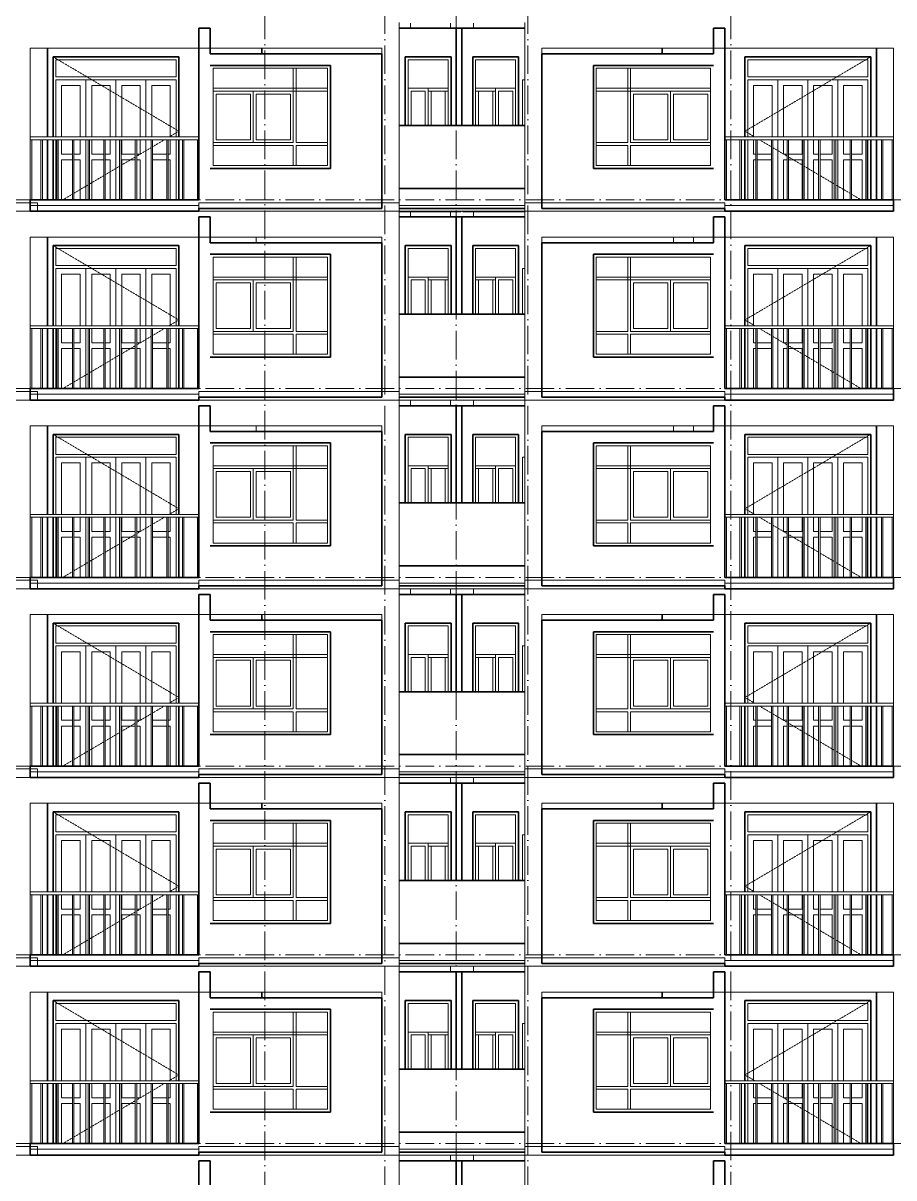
# Model space of a CAD drawing. Header units: millimetres. Extents: x -99196 to 12099, y -10111 to 93550.
# Drawn here: x -32276 to -17046, y 54300 to 74490 of the extents above; entities that cross this region are included whole.
import ezdxf

# ---------------------------------------------------------------- set-up
doc = ezdxf.new("R2010")
doc.units = ezdxf.units.MM
doc.linetypes.add('Dash 1_16__2_', pattern=[3.175, 1.5875, -1.5875])
doc.linetypes.add('Grid Line', pattern=[14, 10, -2, 0, -2])
for name, color, linetype, lineweight in [('CUA', 31, 'Continuous', 9), ('NET CAT', 3, 'Continuous', 5), ('NET CATConcrete', 3, 'Continuous', 5), ('NET THAY 1', 41, 'Continuous', 5), ('NET THAY 2', 55, 'Continuous', 5), ('NET-THAY', 2, 'Continuous', 15), ('TRUC', 225, 'Continuous', 5)]:
    doc.layers.add(name, color=color, linetype=linetype, lineweight=lineweight)

# ---------------------------------------------------------------- blocks, each defined once
blk = doc.blocks.new('ALC1807-ASCENT PLAZA-TANG DIEN HINH-TANG 5_rvt-10-MẶT ĐỨNG 14-1')
at = {"layer": 'NET-THAY', "color": 50, "lineweight": 35}
for p, q in [((-29201, 51600), (-29201, 54600)), ((-29201, 54600), (-29001, 54600)), ((-29001, 54600), (-29001, 54150)), ((-24601, 54600), (-25701, 54600)), ((-23501, 54600), (-24701, 54600)), ((-24701, 54600), (-24701, 52900)), ((-24601, 52900), (-24601, 54600)), ((-20201, 54150), (-20201, 54600)), ((-20201, 54600), (-20001, 54600)), ((-20001, 54600), (-20001, 51600))]:
    blk.add_line(p, q, dxfattribs=at)
blk = doc.blocks.new('CUA LO GIA - DB6-V360-MẶT ĐỨNG 14-1')
at = {"layer": 'CUA', "color": 90, "linetype": 'Dash 1_16__2_'}
for p, q in [((-19651, 23100), (-17451, 24400)), ((-19651, 23100), (-19481, 23000)), ((-19397, 22950), (-19188, 22827)), ((-19163, 22812), (-18913, 22664)), ((-18888, 22649), (-18638, 22502)), ((-18613, 22487), (-18363, 22339)), ((-18338, 22324), (-18088, 22177)), ((-18063, 22162), (-17813, 22014)), ((-17788, 21999), (-17620, 21900))]:
    blk.add_line(p, q, dxfattribs=at)
at = {"layer": 'CUA', "color": 90}
for p, q in [((-17451, 24400), (-19651, 24400)), ((-19651, 24400), (-19651, 23000)), ((-19601, 24050), (-19601, 24350)), ((-19601, 24350), (-17501, 24350)), ((-17501, 24350), (-17501, 24050)), ((-17451, 23000), (-17451, 24400)), ((-17501, 24050), (-19601, 24050)), ((-19601, 24000), (-17501, 24000)), ((-19601, 23000), (-19601, 24000)), ((-19501, 23900), (-19501, 23000)), ((-19501, 23900), (-19176, 23900)), ((-19176, 23000), (-19176, 23900)), ((-19076, 23000), (-19076, 24000)), ((-18551, 24000), (-19076, 24000)), ((-18976, 23900), (-18651, 23900)), ((-18976, 23900), (-18976, 23000)), ((-18651, 23000), (-18651, 23900)), ((-18551, 24000), (-18551, 23000)), ((-18026, 24000), (-18551, 24000)), ((-18551, 23000), (-18551, 24000)), ((-18451, 23900), (-18451, 23000)), ((-18451, 23900), (-18126, 23900)), ((-18126, 23000), (-18126, 23900)), ((-18026, 24000), (-18026, 23000)), ((-17926, 23900), (-17601, 23900)), ((-17926, 23900), (-17926, 23000)), ((-17601, 23000), (-17601, 23900)), ((-17501, 24000), (-17501, 23000)), ((-19651, 22950), (-19651, 21900)), ((-19601, 21900), (-19601, 22950)), ((-19501, 22950), (-19501, 22700)), ((-19076, 21900), (-19076, 22950)), ((-18976, 22950), (-18976, 22700)), ((-18651, 22700), (-18651, 22950)), ((-18551, 22950), (-18551, 21900)), ((-18551, 21900), (-18551, 22950)), ((-18451, 22950), (-18451, 22700)), ((-18126, 22700), (-18126, 22950)), ((-18026, 22950), (-18026, 21900)), ((-17926, 22950), (-17926, 22700)), ((-17601, 22700), (-17601, 22950)), ((-17501, 22950), (-17501, 21900)), ((-17451, 21900), (-17451, 22950)), ((-19501, 22700), (-19463, 22700)), ((-19438, 22700), (-19188, 22700)), ((-18976, 22700), (-18913, 22700)), ((-18888, 22700), (-18651, 22700)), ((-18451, 22700), (-18363, 22700)), ((-18338, 22700), (-18126, 22700)), ((-17926, 22700), (-17813, 22700)), ((-17788, 22700), (-17601, 22700)), ((-19463, 22600), (-19501, 22600)), ((-19501, 22600), (-19501, 21900)), ((-19188, 22600), (-19438, 22600)), ((-18976, 22600), (-18976, 21900)), ((-18913, 22600), (-18976, 22600)), ((-18651, 22600), (-18888, 22600)), ((-18651, 21900), (-18651, 22600)), ((-18363, 22600), (-18451, 22600)), ((-18451, 22600), (-18451, 21900)), ((-18126, 22600), (-18338, 22600)), ((-18126, 21900), (-18126, 22600)), ((-17926, 22600), (-17926, 21900)), ((-17813, 22600), (-17926, 22600)), ((-17601, 22600), (-17788, 22600)), ((-17601, 21900), (-17601, 22600))]:
    blk.add_line(p, q, dxfattribs=at)
blk = doc.blocks.new('X-PHONG NGU 2 - X-PHONG NGU 2_Recovery_-201132-MẶT ĐỨNG 14-1')
at = {"layer": 'CUA', "color": 90}
for p, q in [((-6851, 24200), (-4851, 24200)), ((-6851, 24200), (-6851, 22500)), ((-6251, 24200), (-6301, 24200)), ((-6301, 22900), (-6301, 24200)), ((-6251, 24200), (-6251, 22900)), ((-4851, 22500), (-4851, 24200)), ((-4851, 23850), (-6851, 23850)), ((-6851, 23850), (-6851, 23800)), ((-4851, 23800), (-4851, 23850)), ((-6851, 23800), (-4851, 23800)), ((-6201, 23750), (-6201, 22950)), ((-6201, 23750), (-5601, 23750)), ((-5601, 22950), (-5601, 23750)), ((-5551, 22900), (-5551, 23800)), ((-4851, 23800), (-5551, 23800)), ((-5501, 23750), (-4901, 23750)), ((-5501, 23750), (-5501, 22950)), ((-4901, 22950), (-4901, 23750)), ((-4851, 23800), (-4851, 22900)), ((-6851, 22900), (-6301, 22900)), ((-6851, 22850), (-6851, 22900)), ((-6301, 22850), (-6851, 22850)), ((-6301, 22500), (-6301, 22850)), ((-6251, 22900), (-4851, 22900)), ((-6251, 22850), (-6251, 22500)), ((-4851, 22850), (-6251, 22850)), ((-6201, 22950), (-5601, 22950)), ((-4851, 22900), (-5551, 22900)), ((-5501, 22950), (-4901, 22950)), ((-4851, 22900), (-4851, 22850)), ((-6851, 22500), (-4851, 22500)), ((-6251, 22500), (-6301, 22500))]:
    blk.add_line(p, q, dxfattribs=at)
blk = doc.blocks.new('X-PHONG NGU 1 - X-PHONG NGU 850-201135-MẶT ĐỨNG 14-1')
at = {"layer": 'CUA', "color": 90}
for p, q in [((-8211, 24400), (-9011, 24400)), ((-9011, 23200), (-9011, 24400)), ((-8961, 24350), (-8961, 23200)), ((-8961, 24350), (-8261, 24350)), ((-8261, 23200), (-8261, 24350)), ((-8211, 24400), (-8211, 23200)), ((-8961, 23850), (-8611, 23850)), ((-8611, 23200), (-8611, 23850)), ((-8261, 23850), (-8611, 23850)), ((-8261, 23850), (-8261, 23200)), ((-8961, 23800), (-8611, 23800)), ((-8911, 23800), (-8911, 23200)), ((-8911, 23800), (-8661, 23800)), ((-8661, 23200), (-8661, 23800)), ((-8561, 23800), (-8311, 23800)), ((-8561, 23800), (-8561, 23200)), ((-8311, 23200), (-8311, 23800))]:
    blk.add_line(p, q, dxfattribs=at)
blk = doc.blocks.new('Railing - 25mm-V356-MẶT ĐỨNG 14-1')
at = {"layer": 'NET THAY 2', "color": 90, "lineweight": 9}
for p, q in [((-1864, 21900), (-1864, 22950)), ((-1839, 21900), (-1839, 22950))]:
    blk.add_line(p, q, dxfattribs=at)
blk = doc.blocks.new('Railing - 25mm-V357-MẶT ĐỨNG 14-1')
at = {"layer": 'NET THAY 2', "color": 90, "lineweight": 9}
blk.add_line((-1701, 21900), (-1701, 22950), dxfattribs=at)
blk = doc.blocks.new('Railing - 25mm-V358-MẶT ĐỨNG 14-1')
at = {"layer": 'NET THAY 2', "color": 90, "lineweight": 9}
blk.add_line((-4577, 21900), (-4577, 22950), dxfattribs=at)
blk = doc.blocks.new('Railing - Railing-227109-MẶT ĐỨNG 14-1')
for name, p in [('Railing - 25mm-V358-MẶT ĐỨNG 14-1', (-15399, 0)), ('Railing - 25mm-V356-MẶT ĐỨNG 14-1', (-17874, 0)), ('Railing - 25mm-V356-MẶT ĐỨNG 14-1', (-17599, 0)), ('Railing - 25mm-V356-MẶT ĐỨNG 14-1', (-17324, 0)), ('Railing - 25mm-V356-MẶT ĐỨNG 14-1', (-17049, 0)), ('Railing - 25mm-V356-MẶT ĐỨNG 14-1', (-16774, 0)), ('Railing - 25mm-V356-MẶT ĐỨNG 14-1', (-16499, 0)), ('Railing - 25mm-V356-MẶT ĐỨNG 14-1', (-16224, 0)), ('Railing - 25mm-V356-MẶT ĐỨNG 14-1', (-15949, 0)), ('Railing - 25mm-V356-MẶT ĐỨNG 14-1', (-15674, 0)), ('Railing - 25mm-V356-MẶT ĐỨNG 14-1', (-15399, 0)), ('Railing - 25mm-V357-MẶT ĐỨNG 14-1', (-15375, 0))]:
    blk.add_blockref(name, p)
blk = doc.blocks.new('Top Rail Type - Top Rail_Internal_-227110-MẶT ĐỨNG 14-1')
at = {"layer": 'NET THAY 1', "color": 90, "lineweight": 9}
for p, q in [((-17051, 23000), (-20001, 23000)), ((-17051, 22950), (-20001, 22950))]:
    blk.add_line(p, q, dxfattribs=at)
blk = doc.blocks.new('CUA SAN PHOI LUA - CUA SAN PHOI LUA-201133-MẶT ĐỨNG 14-1')
at = {"layer": 'CUA', "color": 90}
for p in [(-23541, 23200), (-23501, 24000)]:
    blk.add_line(p, (-23541, 24000), dxfattribs=at)
blk = doc.blocks.new('CUA LO GIA - DB6-202766-MẶT ĐỨNG 14-1')
at = {"layer": 'CUA', "color": 90, "linetype": 'Dash 1_16__2_'}
for p, q in [((-14151, 23100), (-16351, 24400)), ((-14151, 23100), (-14320, 23000)), ((-14404, 22950), (-14613, 22827)), ((-14913, 22649), (-15163, 22502)), ((-14638, 22812), (-14888, 22664)), ((-15188, 22487), (-15438, 22339)), ((-15463, 22324), (-15713, 22177)), ((-15738, 22162), (-15988, 22014)), ((-16013, 21999), (-16181, 21900))]:
    blk.add_line(p, q, dxfattribs=at)
at = {"layer": 'CUA', "color": 90}
for p, q in [((-16351, 24400), (-16351, 23000)), ((-14151, 24400), (-16351, 24400)), ((-16301, 24050), (-16301, 24350)), ((-16301, 24350), (-14201, 24350)), ((-14201, 24350), (-14201, 24050)), ((-14151, 23000), (-14151, 24400)), ((-14201, 24050), (-16301, 24050)), ((-16301, 23000), (-16301, 24000)), ((-16301, 24000), (-14201, 24000)), ((-16201, 23900), (-16201, 23000)), ((-16201, 23900), (-15876, 23900)), ((-15876, 23000), (-15876, 23900)), ((-15776, 23000), (-15776, 24000)), ((-15251, 24000), (-15776, 24000)), ((-15676, 23900), (-15351, 23900)), ((-15676, 23900), (-15676, 23000)), ((-15351, 23000), (-15351, 23900)), ((-14726, 24000), (-15251, 24000)), ((-15251, 23000), (-15251, 24000)), ((-15251, 24000), (-15251, 23000)), ((-15151, 23900), (-15151, 23000)), ((-15151, 23900), (-14826, 23900)), ((-14826, 23000), (-14826, 23900)), ((-14726, 24000), (-14726, 23000)), ((-14626, 23900), (-14301, 23900)), ((-14626, 23900), (-14626, 23000)), ((-14301, 23000), (-14301, 23900)), ((-14201, 24000), (-14201, 23000)), ((-16351, 22950), (-16351, 21900)), ((-16301, 21900), (-16301, 22950)), ((-16201, 22950), (-16201, 22700)), ((-15876, 22700), (-15876, 22950)), ((-15776, 21900), (-15776, 22950)), ((-15676, 22950), (-15676, 22700)), ((-15351, 22700), (-15351, 22950)), ((-15251, 21900), (-15251, 22950)), ((-15251, 22950), (-15251, 21900)), ((-15151, 22950), (-15151, 22700)), ((-14826, 22700), (-14826, 22950)), ((-14726, 22950), (-14726, 21900)), ((-14301, 22700), (-14301, 22950)), ((-14201, 22950), (-14201, 21900)), ((-14151, 21900), (-14151, 22950)), ((-16201, 22700), (-16013, 22700)), ((-15988, 22700), (-15876, 22700)), ((-15676, 22700), (-15463, 22700)), ((-15438, 22700), (-15351, 22700)), ((-15151, 22700), (-14913, 22700)), ((-14888, 22700), (-14826, 22700)), ((-14613, 22700), (-14363, 22700)), ((-14338, 22700), (-14301, 22700)), ((-16013, 22600), (-16201, 22600)), ((-16201, 22600), (-16201, 21900)), ((-15876, 22600), (-15988, 22600)), ((-15876, 21900), (-15876, 22600)), ((-15676, 22600), (-15676, 21900)), ((-15463, 22600), (-15676, 22600)), ((-15351, 22600), (-15438, 22600)), ((-15351, 21900), (-15351, 22600)), ((-14913, 22600), (-15151, 22600)), ((-15151, 22600), (-15151, 21900)), ((-14826, 22600), (-14888, 22600)), ((-14826, 21900), (-14826, 22600)), ((-14363, 22600), (-14613, 22600)), ((-14301, 22600), (-14338, 22600)), ((-14301, 21900), (-14301, 22600))]:
    blk.add_line(p, q, dxfattribs=at)
blk = doc.blocks.new('X-PHONG NGU 2 - X-PHONG NGU 2_Recovery_-V359-MẶT ĐỨNG 14-1')
at = {"layer": 'CUA', "color": 90}
for p, q in [((-13551, 24200), (-13551, 22500)), ((-13551, 24200), (-11551, 24200)), ((-12101, 24200), (-12151, 24200)), ((-12151, 22900), (-12151, 24200)), ((-12101, 24200), (-12101, 22900)), ((-11551, 22500), (-11551, 24200)), ((-13551, 23850), (-13551, 23800)), ((-11551, 23850), (-13551, 23850)), ((-11551, 23800), (-11551, 23850)), ((-13551, 23800), (-11551, 23800)), ((-12851, 23800), (-13551, 23800)), ((-13551, 22900), (-13551, 23800)), ((-13501, 23750), (-13501, 22950)), ((-13501, 23750), (-12901, 23750)), ((-12901, 22950), (-12901, 23750)), ((-12851, 23800), (-12851, 22900)), ((-12801, 23750), (-12201, 23750)), ((-12801, 23750), (-12801, 22950)), ((-12201, 22950), (-12201, 23750)), ((-13551, 22900), (-12151, 22900)), ((-13551, 22850), (-13551, 22900)), ((-12851, 22900), (-13551, 22900)), ((-12151, 22850), (-13551, 22850)), ((-13501, 22950), (-12901, 22950)), ((-12801, 22950), (-12201, 22950)), ((-12151, 22500), (-12151, 22850)), ((-12101, 22900), (-11551, 22900)), ((-12101, 22850), (-12101, 22500)), ((-11551, 22850), (-12101, 22850)), ((-11551, 22900), (-11551, 22850)), ((-13551, 22500), (-11551, 22500)), ((-12101, 22500), (-12151, 22500))]:
    blk.add_line(p, q, dxfattribs=at)
blk = doc.blocks.new('X-PHONG NGU 1 - X-PHONG NGU 850-202769-MẶT ĐỨNG 14-1')
at = {"layer": 'CUA', "color": 90}
for p, q in [((-10191, 23200), (-10191, 24400)), ((-9391, 24400), (-10191, 24400)), ((-10141, 24350), (-10141, 23200)), ((-10141, 24350), (-9441, 24350)), ((-9441, 23200), (-9441, 24350)), ((-9391, 24400), (-9391, 23200)), ((-9791, 23850), (-10141, 23850)), ((-10141, 23200), (-10141, 23850)), ((-9791, 23850), (-9791, 23200)), ((-9791, 23850), (-9441, 23850)), ((-10091, 23800), (-10091, 23200)), ((-10091, 23800), (-9841, 23800)), ((-9841, 23200), (-9841, 23800)), ((-9791, 23800), (-9441, 23800)), ((-9741, 23800), (-9491, 23800)), ((-9741, 23800), (-9741, 23200)), ((-9491, 23200), (-9491, 23800))]:
    blk.add_line(p, q, dxfattribs=at)
blk = doc.blocks.new('Railing - Railing-227113-MẶT ĐỨNG 14-1')
at = {"extrusion": (0, 0, -1), "zscale": -1}
for name, p in [('Railing - 25mm-V357-MẶT ĐỨNG 14-1', (33826, 0)), ('Railing - 25mm-V356-MẶT ĐỨNG 14-1', (33802, 0)), ('Railing - 25mm-V356-MẶT ĐỨNG 14-1', (33527, 0)), ('Railing - 25mm-V356-MẶT ĐỨNG 14-1', (33252, 0)), ('Railing - 25mm-V356-MẶT ĐỨNG 14-1', (32977, 0)), ('Railing - 25mm-V356-MẶT ĐỨNG 14-1', (32702, 0)), ('Railing - 25mm-V356-MẶT ĐỨNG 14-1', (32427, 0)), ('Railing - 25mm-V356-MẶT ĐỨNG 14-1', (32152, 0)), ('Railing - 25mm-V356-MẶT ĐỨNG 14-1', (31877, 0)), ('Railing - 25mm-V356-MẶT ĐỨNG 14-1', (31602, 0)), ('Railing - 25mm-V356-MẶT ĐỨNG 14-1', (31327, 0)), ('Railing - 25mm-V358-MẶT ĐỨNG 14-1', (33802, 0))]:
    blk.add_blockref(name, p, dxfattribs=at)
blk = doc.blocks.new('Top Rail Type - Top Rail_Internal_-227114-MẶT ĐỨNG 14-1')
at = {"layer": 'NET THAY 1', "color": 90, "lineweight": 9}
for p, q in [((-29201, 23000), (-32151, 23000)), ((-32151, 22950), (-29201, 22950))]:
    blk.add_line(p, q, dxfattribs=at)
blk = doc.blocks.new('ALC1807-ASCENT PLAZA-TANG DIEN HINH-TANG 5_rvt-11-MẶT ĐỨNG 14-1')
at = {"layer": 'NET-THAY', "color": 50, "lineweight": 35}
for p, q in [((-29201, 54900), (-29201, 57900)), ((-29201, 57900), (-29001, 57900)), ((-29001, 57900), (-29001, 57450)), ((-24601, 57900), (-25701, 57900)), ((-23501, 57900), (-24701, 57900)), ((-24701, 57900), (-24701, 56200)), ((-24601, 56200), (-24601, 57900)), ((-20201, 57450), (-20201, 57900)), ((-20201, 57900), (-20001, 57900)), ((-20001, 57900), (-20001, 54900)), ((-31851, 56000), (-31851, 57550)), ((-28101, 57550), (-28101, 57450)), ((-21101, 57450), (-21101, 57550)), ((-17351, 57550), (-17351, 56000)), ((-31751, 56000), (-31751, 57400)), ((-31751, 57400), (-29551, 57400)), ((-29551, 57400), (-29551, 56000)), ((-26001, 57450), (-29001, 57450)), ((-26001, 54750), (-26001, 57450)), ((-25591, 57400), (-24791, 57400)), ((-25591, 56200), (-25591, 57400)), ((-24791, 57400), (-24791, 56200)), ((-24411, 57400), (-23611, 57400)), ((-24411, 56200), (-24411, 57400)), ((-23611, 57400), (-23611, 56200)), ((-20201, 57450), (-23201, 57450)), ((-23201, 57450), (-23201, 54750)), ((-19651, 56000), (-19651, 57400)), ((-19651, 57400), (-17451, 57400)), ((-17451, 57400), (-17451, 56000)), ((-29001, 57250), (-26901, 57250)), ((-26901, 57250), (-26901, 55450)), ((-22301, 55450), (-22301, 57250)), ((-22301, 57250), (-20201, 57250)), ((-24661, 56200), (-25701, 56200)), ((-24661, 56200), (-24561, 56200)), ((-23501, 56200), (-24561, 56200)), ((-31851, 54900), (-31851, 55950)), ((-31751, 54900), (-31751, 55950)), ((-29551, 55950), (-29551, 54900)), ((-19651, 54900), (-19651, 55950)), ((-17451, 55950), (-17451, 54900)), ((-17351, 55950), (-17351, 54900)), ((-26901, 55450), (-29001, 55450)), ((-20201, 55450), (-22301, 55450)), ((-24601, 55100), (-25701, 55100)), ((-23501, 55100), (-24601, 55100)), ((-29201, 54900), (-32151, 54900)), ((-32151, 54900), (-32151, 54700)), ((-29001, 54750), (-29201, 54750)), ((-29201, 54700), (-29201, 54750)), ((-29001, 54750), (-26001, 54750)), ((-25701, 54750), (-24651, 54750)), ((-24651, 54750), (-23501, 54750)), ((-23201, 54750), (-20201, 54750)), ((-20001, 54750), (-20201, 54750)), ((-17051, 54900), (-20001, 54900)), ((-20001, 54750), (-20001, 54700)), ((-17051, 54700), (-17051, 54900)), ((-32151, 54700), (-29201, 54700)), ((-20001, 54700), (-17051, 54700))]:
    blk.add_line(p, q, dxfattribs=at)
at = {"color": 50, "lineweight": 35}
for name, p in [('CUA LO GIA - DB6-202766-MẶT ĐỨNG 14-1', (-15400, 33000)), ('X-PHONG NGU 1 - X-PHONG NGU 850-202769-MẶT ĐỨNG 14-1', (-15400, 33000)), ('X-PHONG NGU 1 - X-PHONG NGU 850-201135-MẶT ĐỨNG 14-1', (-15400, 33000)), ('CUA LO GIA - DB6-V360-MẶT ĐỨNG 14-1', (0, 33000)), ('X-PHONG NGU 2 - X-PHONG NGU 2_Recovery_-V359-MẶT ĐỨNG 14-1', (-15400, 33000)), ('X-PHONG NGU 2 - X-PHONG NGU 2_Recovery_-201132-MẶT ĐỨNG 14-1', (-15400, 33000)), ('CUA SAN PHOI LUA - CUA SAN PHOI LUA-201133-MẶT ĐỨNG 14-1', (0, 33000)), ('Top Rail Type - Top Rail_Internal_-227114-MẶT ĐỨNG 14-1', (0, 33000)), ('Railing - Railing-227113-MẶT ĐỨNG 14-1', (0, 33000)), ('Top Rail Type - Top Rail_Internal_-227110-MẶT ĐỨNG 14-1', (0, 33000)), ('Railing - Railing-227109-MẶT ĐỨNG 14-1', (0, 33000))]:
    blk.add_blockref(name, p, dxfattribs=at)
blk = doc.blocks.new('ALC1807-ASCENT PLAZA-TANG DIEN HINH-TANG 5_rvt-12-MẶT ĐỨNG 14-1')
at = {"layer": 'NET-THAY', "color": 50, "lineweight": 35}
for p, q in [((-29201, 58200), (-29201, 61200)), ((-29201, 61200), (-29001, 61200)), ((-29001, 61200), (-29001, 60750)), ((-24601, 61200), (-25701, 61200)), ((-23501, 61200), (-24701, 61200)), ((-24701, 61200), (-24701, 59500)), ((-24601, 59500), (-24601, 61200)), ((-20201, 60750), (-20201, 61200)), ((-20201, 61200), (-20001, 61200)), ((-20001, 61200), (-20001, 58200)), ((-31851, 59300), (-31851, 60850)), ((-28101, 60850), (-28101, 60750)), ((-21101, 60750), (-21101, 60850)), ((-17351, 60850), (-17351, 59300)), ((-31751, 59300), (-31751, 60700)), ((-31751, 60700), (-29551, 60700)), ((-29551, 60700), (-29551, 59300)), ((-26001, 60750), (-29001, 60750)), ((-26001, 58050), (-26001, 60750)), ((-25591, 60700), (-24791, 60700)), ((-25591, 59500), (-25591, 60700)), ((-24791, 60700), (-24791, 59500)), ((-24411, 60700), (-23611, 60700)), ((-24411, 59500), (-24411, 60700)), ((-23611, 60700), (-23611, 59500)), ((-20201, 60750), (-23201, 60750)), ((-23201, 60750), (-23201, 58050)), ((-19651, 59300), (-19651, 60700)), ((-19651, 60700), (-17451, 60700)), ((-17451, 60700), (-17451, 59300)), ((-29001, 60550), (-26901, 60550)), ((-26901, 60550), (-26901, 58750)), ((-22301, 58750), (-22301, 60550)), ((-22301, 60550), (-20201, 60550)), ((-24661, 59500), (-25701, 59500)), ((-24661, 59500), (-24561, 59500)), ((-23501, 59500), (-24561, 59500)), ((-31851, 58200), (-31851, 59250)), ((-31751, 58200), (-31751, 59250)), ((-29551, 59250), (-29551, 58200)), ((-19651, 58200), (-19651, 59250)), ((-17451, 59250), (-17451, 58200)), ((-17351, 59250), (-17351, 58200)), ((-26901, 58750), (-29001, 58750)), ((-20201, 58750), (-22301, 58750)), ((-24601, 58400), (-25701, 58400)), ((-23501, 58400), (-24601, 58400)), ((-29201, 58200), (-32151, 58200)), ((-32151, 58200), (-32151, 58000)), ((-17051, 58200), (-20001, 58200)), ((-17051, 58000), (-17051, 58200)), ((-32151, 58000), (-29201, 58000)), ((-29001, 58050), (-29201, 58050)), ((-29201, 58000), (-29201, 58050)), ((-29001, 58050), (-26001, 58050)), ((-25701, 58050), (-24651, 58050)), ((-24651, 58050), (-23501, 58050)), ((-23201, 58050), (-20201, 58050)), ((-20001, 58050), (-20201, 58050)), ((-20001, 58050), (-20001, 58000)), ((-20001, 58000), (-17051, 58000))]:
    blk.add_line(p, q, dxfattribs=at)
at = {"color": 50, "lineweight": 35}
for name, p in [('CUA LO GIA - DB6-202766-MẶT ĐỨNG 14-1', (-15400, 36300)), ('X-PHONG NGU 1 - X-PHONG NGU 850-202769-MẶT ĐỨNG 14-1', (-15400, 36300)), ('X-PHONG NGU 1 - X-PHONG NGU 850-201135-MẶT ĐỨNG 14-1', (-15400, 36300)), ('CUA LO GIA - DB6-V360-MẶT ĐỨNG 14-1', (0, 36300)), ('X-PHONG NGU 2 - X-PHONG NGU 2_Recovery_-V359-MẶT ĐỨNG 14-1', (-15400, 36300)), ('X-PHONG NGU 2 - X-PHONG NGU 2_Recovery_-201132-MẶT ĐỨNG 14-1', (-15400, 36300)), ('CUA SAN PHOI LUA - CUA SAN PHOI LUA-201133-MẶT ĐỨNG 14-1', (0, 36300)), ('Top Rail Type - Top Rail_Internal_-227114-MẶT ĐỨNG 14-1', (0, 36300)), ('Railing - Railing-227113-MẶT ĐỨNG 14-1', (0, 36300)), ('Top Rail Type - Top Rail_Internal_-227110-MẶT ĐỨNG 14-1', (0, 36300)), ('Railing - Railing-227109-MẶT ĐỨNG 14-1', (0, 36300))]:
    blk.add_blockref(name, p, dxfattribs=at)
blk = doc.blocks.new('ALC1807-ASCENT PLAZA-TANG DIEN HINH-TANG 5_rvt-13-MẶT ĐỨNG 14-1')
at = {"layer": 'NET-THAY', "color": 50, "lineweight": 35}
for p, q in [((-29201, 61500), (-29201, 64500)), ((-29201, 64500), (-29001, 64500)), ((-29001, 64500), (-29001, 64050)), ((-24601, 64500), (-25701, 64500)), ((-23501, 64500), (-24701, 64500)), ((-24701, 64500), (-24701, 62800)), ((-24601, 62800), (-24601, 64500)), ((-20201, 64050), (-20201, 64500)), ((-20201, 64500), (-20001, 64500)), ((-20001, 64500), (-20001, 61500)), ((-31851, 62600), (-31851, 64150)), ((-26001, 64050), (-29001, 64050)), ((-28101, 64150), (-28101, 64050)), ((-26001, 61350), (-26001, 64050)), ((-20201, 64050), (-23201, 64050)), ((-23201, 64050), (-23201, 61350)), ((-21101, 64050), (-21101, 64150)), ((-17351, 64150), (-17351, 62600)), ((-31751, 62600), (-31751, 64000)), ((-31751, 64000), (-29551, 64000)), ((-29551, 64000), (-29551, 62600)), ((-29001, 63850), (-26901, 63850)), ((-26901, 63850), (-26901, 62050)), ((-25591, 64000), (-24791, 64000)), ((-25591, 62800), (-25591, 64000)), ((-24791, 64000), (-24791, 62800)), ((-24411, 64000), (-23611, 64000)), ((-24411, 62800), (-24411, 64000)), ((-23611, 64000), (-23611, 62800)), ((-22301, 62050), (-22301, 63850)), ((-22301, 63850), (-20201, 63850)), ((-19651, 62600), (-19651, 64000)), ((-19651, 64000), (-17451, 64000)), ((-17451, 64000), (-17451, 62600)), ((-24661, 62800), (-25701, 62800)), ((-24661, 62800), (-24561, 62800)), ((-23501, 62800), (-24561, 62800)), ((-31851, 61500), (-31851, 62550)), ((-31751, 61500), (-31751, 62550)), ((-29551, 62550), (-29551, 61500)), ((-19651, 61500), (-19651, 62550)), ((-17451, 62550), (-17451, 61500)), ((-17351, 62550), (-17351, 61500)), ((-26901, 62050), (-29001, 62050)), ((-20201, 62050), (-22301, 62050)), ((-24601, 61700), (-25701, 61700)), ((-23501, 61700), (-24601, 61700)), ((-29201, 61500), (-32151, 61500)), ((-32151, 61500), (-32151, 61300)), ((-17051, 61500), (-20001, 61500)), ((-17051, 61300), (-17051, 61500)), ((-32151, 61300), (-29201, 61300)), ((-29001, 61350), (-29201, 61350)), ((-29201, 61300), (-29201, 61350)), ((-29001, 61350), (-26001, 61350)), ((-25701, 61350), (-24651, 61350)), ((-24651, 61350), (-23501, 61350)), ((-23201, 61350), (-20201, 61350)), ((-20001, 61350), (-20201, 61350)), ((-20001, 61350), (-20001, 61300)), ((-20001, 61300), (-17051, 61300))]:
    blk.add_line(p, q, dxfattribs=at)
at = {"color": 50, "lineweight": 35}
for name, p in [('CUA LO GIA - DB6-202766-MẶT ĐỨNG 14-1', (-15400, 39600)), ('X-PHONG NGU 1 - X-PHONG NGU 850-202769-MẶT ĐỨNG 14-1', (-15400, 39600)), ('X-PHONG NGU 1 - X-PHONG NGU 850-201135-MẶT ĐỨNG 14-1', (-15400, 39600)), ('CUA LO GIA - DB6-V360-MẶT ĐỨNG 14-1', (0, 39600)), ('X-PHONG NGU 2 - X-PHONG NGU 2_Recovery_-V359-MẶT ĐỨNG 14-1', (-15400, 39600)), ('CUA SAN PHOI LUA - CUA SAN PHOI LUA-201133-MẶT ĐỨNG 14-1', (0, 39600)), ('X-PHONG NGU 2 - X-PHONG NGU 2_Recovery_-201132-MẶT ĐỨNG 14-1', (-15400, 39600)), ('Top Rail Type - Top Rail_Internal_-227114-MẶT ĐỨNG 14-1', (0, 39600)), ('Top Rail Type - Top Rail_Internal_-227110-MẶT ĐỨNG 14-1', (0, 39600)), ('Railing - Railing-227113-MẶT ĐỨNG 14-1', (0, 39600)), ('Railing - Railing-227109-MẶT ĐỨNG 14-1', (0, 39600))]:
    blk.add_blockref(name, p, dxfattribs=at)
blk = doc.blocks.new('ALC1807-ASCENT PLAZA-TANG DIEN HINH-TANG 5_rvt-14-MẶT ĐỨNG 14-1')
at = {"layer": 'NET-THAY', "color": 50, "lineweight": 35}
for p, q in [((-29201, 64800), (-29201, 67800)), ((-29201, 67800), (-29001, 67800)), ((-29001, 67800), (-29001, 67350)), ((-24601, 67800), (-25701, 67800)), ((-23501, 67800), (-24701, 67800)), ((-24701, 67800), (-24701, 66100)), ((-24601, 66100), (-24601, 67800)), ((-20201, 67350), (-20201, 67800)), ((-20201, 67800), (-20001, 67800)), ((-20001, 67800), (-20001, 64800)), ((-31851, 65900), (-31851, 67450)), ((-17351, 67450), (-17351, 65900)), ((-31751, 65900), (-31751, 67300)), ((-31751, 67300), (-29551, 67300)), ((-29551, 67300), (-29551, 65900)), ((-26001, 67350), (-29001, 67350)), ((-26001, 64650), (-26001, 67350)), ((-25591, 67300), (-24791, 67300)), ((-25591, 66100), (-25591, 67300)), ((-24791, 67300), (-24791, 66100)), ((-24411, 67300), (-23611, 67300)), ((-24411, 66100), (-24411, 67300)), ((-23611, 67300), (-23611, 66100)), ((-20201, 67350), (-23201, 67350)), ((-23201, 67350), (-23201, 64650)), ((-19651, 65900), (-19651, 67300)), ((-19651, 67300), (-17451, 67300)), ((-17451, 67300), (-17451, 65900)), ((-29001, 67150), (-26901, 67150)), ((-26901, 67150), (-26901, 65350)), ((-22301, 65350), (-22301, 67150)), ((-22301, 67150), (-20201, 67150)), ((-24661, 66100), (-25701, 66100)), ((-24661, 66100), (-24561, 66100)), ((-23501, 66100), (-24561, 66100)), ((-31851, 64800), (-31851, 65850)), ((-31751, 64800), (-31751, 65850)), ((-29551, 65850), (-29551, 64800)), ((-19651, 64800), (-19651, 65850)), ((-17451, 65850), (-17451, 64800)), ((-17351, 65850), (-17351, 64800)), ((-26901, 65350), (-29001, 65350)), ((-20201, 65350), (-22301, 65350)), ((-24601, 65000), (-25701, 65000)), ((-23501, 65000), (-24601, 65000)), ((-29201, 64800), (-32151, 64800)), ((-32151, 64800), (-32151, 64600)), ((-29001, 64650), (-29201, 64650)), ((-29201, 64600), (-29201, 64650)), ((-29001, 64650), (-26001, 64650)), ((-25701, 64650), (-24651, 64650)), ((-24651, 64650), (-23501, 64650)), ((-23201, 64650), (-20201, 64650)), ((-20001, 64650), (-20201, 64650)), ((-17051, 64800), (-20001, 64800)), ((-20001, 64650), (-20001, 64600)), ((-17051, 64600), (-17051, 64800)), ((-32151, 64600), (-29201, 64600)), ((-20001, 64600), (-17051, 64600))]:
    blk.add_line(p, q, dxfattribs=at)
at = {"color": 50, "lineweight": 35}
for name, p in [('CUA LO GIA - DB6-202766-MẶT ĐỨNG 14-1', (-15400, 42900)), ('X-PHONG NGU 1 - X-PHONG NGU 850-202769-MẶT ĐỨNG 14-1', (-15400, 42900)), ('X-PHONG NGU 1 - X-PHONG NGU 850-201135-MẶT ĐỨNG 14-1', (-15400, 42900)), ('CUA LO GIA - DB6-V360-MẶT ĐỨNG 14-1', (0, 42900)), ('X-PHONG NGU 2 - X-PHONG NGU 2_Recovery_-V359-MẶT ĐỨNG 14-1', (-15400, 42900)), ('X-PHONG NGU 2 - X-PHONG NGU 2_Recovery_-201132-MẶT ĐỨNG 14-1', (-15400, 42900)), ('CUA SAN PHOI LUA - CUA SAN PHOI LUA-201133-MẶT ĐỨNG 14-1', (0, 42900)), ('Top Rail Type - Top Rail_Internal_-227114-MẶT ĐỨNG 14-1', (0, 42900)), ('Railing - Railing-227113-MẶT ĐỨNG 14-1', (0, 42900)), ('Top Rail Type - Top Rail_Internal_-227110-MẶT ĐỨNG 14-1', (0, 42900)), ('Railing - Railing-227109-MẶT ĐỨNG 14-1', (0, 42900))]:
    blk.add_blockref(name, p, dxfattribs=at)
blk = doc.blocks.new('ALC1807-ASCENT PLAZA-TANG DIEN HINH-TANG 5_rvt-15-MẶT ĐỨNG 14-1')
at = {"layer": 'NET-THAY', "color": 50, "lineweight": 35}
for p, q in [((-29201, 68100), (-29201, 71100)), ((-29201, 71100), (-29001, 71100)), ((-29001, 71100), (-29001, 70650)), ((-24601, 71100), (-25701, 71100)), ((-23501, 71100), (-24701, 71100)), ((-24701, 71100), (-24701, 69400)), ((-24601, 69400), (-24601, 71100)), ((-20201, 70650), (-20201, 71100)), ((-20201, 71100), (-20001, 71100)), ((-20001, 71100), (-20001, 68100)), ((-31851, 69200), (-31851, 70750)), ((-17351, 70750), (-17351, 69200)), ((-31751, 69200), (-31751, 70600)), ((-31751, 70600), (-29551, 70600)), ((-29551, 70600), (-29551, 69200)), ((-26001, 70650), (-29001, 70650)), ((-26001, 67950), (-26001, 70650)), ((-25591, 70600), (-24791, 70600)), ((-25591, 69400), (-25591, 70600)), ((-24791, 70600), (-24791, 69400)), ((-24411, 70600), (-23611, 70600)), ((-24411, 69400), (-24411, 70600)), ((-23611, 70600), (-23611, 69400)), ((-20201, 70650), (-23201, 70650)), ((-23201, 70650), (-23201, 67950)), ((-19651, 69200), (-19651, 70600)), ((-19651, 70600), (-17451, 70600)), ((-17451, 70600), (-17451, 69200)), ((-29001, 70450), (-26901, 70450)), ((-26901, 70450), (-26901, 68650)), ((-22301, 68650), (-22301, 70450)), ((-22301, 70450), (-20201, 70450)), ((-24661, 69400), (-25701, 69400)), ((-24661, 69400), (-24561, 69400)), ((-23501, 69400), (-24561, 69400)), ((-31851, 68100), (-31851, 69150)), ((-31751, 68100), (-31751, 69150)), ((-29551, 69150), (-29551, 68100)), ((-19651, 68100), (-19651, 69150)), ((-17451, 69150), (-17451, 68100)), ((-17351, 69150), (-17351, 68100)), ((-26901, 68650), (-29001, 68650)), ((-20201, 68650), (-22301, 68650)), ((-24601, 68300), (-25701, 68300)), ((-23501, 68300), (-24601, 68300)), ((-29201, 68100), (-32151, 68100)), ((-32151, 68100), (-32151, 67900)), ((-17051, 68100), (-20001, 68100)), ((-17051, 67900), (-17051, 68100)), ((-32151, 67900), (-29201, 67900)), ((-29001, 67950), (-29201, 67950)), ((-29201, 67900), (-29201, 67950)), ((-29001, 67950), (-26001, 67950)), ((-25701, 67950), (-24651, 67950)), ((-24651, 67950), (-23501, 67950)), ((-23201, 67950), (-20201, 67950)), ((-20001, 67950), (-20201, 67950)), ((-20001, 67950), (-20001, 67900)), ((-20001, 67900), (-17051, 67900))]:
    blk.add_line(p, q, dxfattribs=at)
at = {"color": 50, "lineweight": 35}
for name, p in [('CUA LO GIA - DB6-202766-MẶT ĐỨNG 14-1', (-15400, 46200)), ('X-PHONG NGU 1 - X-PHONG NGU 850-202769-MẶT ĐỨNG 14-1', (-15400, 46200)), ('X-PHONG NGU 1 - X-PHONG NGU 850-201135-MẶT ĐỨNG 14-1', (-15400, 46200)), ('CUA LO GIA - DB6-V360-MẶT ĐỨNG 14-1', (0, 46200)), ('X-PHONG NGU 2 - X-PHONG NGU 2_Recovery_-V359-MẶT ĐỨNG 14-1', (-15400, 46200)), ('X-PHONG NGU 2 - X-PHONG NGU 2_Recovery_-201132-MẶT ĐỨNG 14-1', (-15400, 46200)), ('CUA SAN PHOI LUA - CUA SAN PHOI LUA-201133-MẶT ĐỨNG 14-1', (0, 46200)), ('Top Rail Type - Top Rail_Internal_-227114-MẶT ĐỨNG 14-1', (0, 46200)), ('Railing - Railing-227113-MẶT ĐỨNG 14-1', (0, 46200)), ('Top Rail Type - Top Rail_Internal_-227110-MẶT ĐỨNG 14-1', (0, 46200)), ('Railing - Railing-227109-MẶT ĐỨNG 14-1', (0, 46200))]:
    blk.add_blockref(name, p, dxfattribs=at)
blk = doc.blocks.new('ALC1807-ASCENT PLAZA-TANG DIEN HINH-TANG 5_rvt-16-MẶT ĐỨNG 14-1')
at = {"layer": 'NET-THAY', "color": 50, "lineweight": 35}
for p, q in [((-29201, 71400), (-29201, 74400)), ((-29201, 74400), (-29001, 74400)), ((-29001, 74400), (-29001, 73950)), ((-24601, 74400), (-25701, 74400)), ((-23501, 74400), (-24701, 74400)), ((-24701, 74400), (-24701, 72700)), ((-24601, 72700), (-24601, 74400)), ((-20201, 73950), (-20201, 74400)), ((-20201, 74400), (-20001, 74400)), ((-20001, 74400), (-20001, 71400)), ((-31851, 72500), (-31851, 74050)), ((-31751, 72500), (-31751, 73900)), ((-31751, 73900), (-29551, 73900)), ((-29551, 73900), (-29551, 72500)), ((-26001, 73950), (-29001, 73950)), ((-28101, 74050), (-28101, 73950)), ((-26001, 71250), (-26001, 73950)), ((-25591, 73900), (-24791, 73900)), ((-25591, 72700), (-25591, 73900)), ((-24791, 73900), (-24791, 72700)), ((-24411, 73900), (-23611, 73900)), ((-24411, 72700), (-24411, 73900)), ((-23611, 73900), (-23611, 72700)), ((-20201, 73950), (-23201, 73950)), ((-23201, 73950), (-23201, 71250)), ((-21101, 73950), (-21101, 74050)), ((-19651, 72500), (-19651, 73900)), ((-19651, 73900), (-17451, 73900)), ((-17451, 73900), (-17451, 72500)), ((-17351, 74050), (-17351, 72500)), ((-29001, 73750), (-26901, 73750)), ((-26901, 73750), (-26901, 71950)), ((-22301, 71950), (-22301, 73750)), ((-22301, 73750), (-20201, 73750)), ((-24661, 72700), (-25701, 72700)), ((-24661, 72700), (-24561, 72700)), ((-23501, 72700), (-24561, 72700)), ((-31851, 71400), (-31851, 72450)), ((-31751, 71400), (-31751, 72450)), ((-29551, 72450), (-29551, 71400)), ((-19651, 71400), (-19651, 72450)), ((-17451, 72450), (-17451, 71400)), ((-17351, 72450), (-17351, 71400)), ((-26901, 71950), (-29001, 71950)), ((-20201, 71950), (-22301, 71950)), ((-24601, 71600), (-25701, 71600)), ((-23501, 71600), (-24601, 71600)), ((-29201, 71400), (-32151, 71400)), ((-32151, 71400), (-32151, 71200)), ((-17051, 71400), (-20001, 71400)), ((-17051, 71200), (-17051, 71400)), ((-32151, 71200), (-29201, 71200)), ((-29001, 71250), (-29201, 71250)), ((-29201, 71200), (-29201, 71250)), ((-29001, 71250), (-26001, 71250)), ((-25701, 71250), (-24651, 71250)), ((-24651, 71250), (-23501, 71250)), ((-23201, 71250), (-20201, 71250)), ((-20001, 71250), (-20201, 71250)), ((-20001, 71250), (-20001, 71200)), ((-20001, 71200), (-17051, 71200))]:
    blk.add_line(p, q, dxfattribs=at)
at = {"layer": 'NET-THAY', "color": 90, "lineweight": 9}
for p, q in [((-25701, 71190), (-24618, 71190)), ((-24618, 71190), (-24618, 71200)), ((-24583, 71200), (-24583, 71190)), ((-24583, 71190), (-23501, 71190))]:
    blk.add_line(p, q, dxfattribs=at)
at = {"color": 50, "lineweight": 35}
for name, p in [('CUA LO GIA - DB6-202766-MẶT ĐỨNG 14-1', (-15400, 49500)), ('X-PHONG NGU 1 - X-PHONG NGU 850-202769-MẶT ĐỨNG 14-1', (-15400, 49500)), ('X-PHONG NGU 1 - X-PHONG NGU 850-201135-MẶT ĐỨNG 14-1', (-15400, 49500)), ('CUA LO GIA - DB6-V360-MẶT ĐỨNG 14-1', (0, 49500)), ('X-PHONG NGU 2 - X-PHONG NGU 2_Recovery_-V359-MẶT ĐỨNG 14-1', (-15400, 49500)), ('X-PHONG NGU 2 - X-PHONG NGU 2_Recovery_-201132-MẶT ĐỨNG 14-1', (-15400, 49500)), ('CUA SAN PHOI LUA - CUA SAN PHOI LUA-201133-MẶT ĐỨNG 14-1', (0, 49500)), ('Top Rail Type - Top Rail_Internal_-227114-MẶT ĐỨNG 14-1', (0, 49500)), ('Top Rail Type - Top Rail_Internal_-227110-MẶT ĐỨNG 14-1', (0, 49500)), ('Railing - Railing-227113-MẶT ĐỨNG 14-1', (0, 49500)), ('Railing - Railing-227109-MẶT ĐỨNG 14-1', (0, 49500))]:
    blk.add_blockref(name, p, dxfattribs=at)

msp = doc.modelspace()

# ---------------------------------------------------------------- linework, layer by layer
at = {"layer": 'NET CAT'}
for p, q in [((-25700.5, 74500), (-25700.5, 71350)), ((-24800.5, 74400), (-24800.5, 74490)), ((-24400.5, 74490), (-24400.5, 74400)), ((-23500.5, 71350), (-23500.5, 74500)), ((-32150.5, 74050), (-32150.5, 71350)), ((-26000.5, 71350), (-26000.5, 74050)), ((-23200.5, 74050), (-23200.5, 71350)), ((-17050.5, 74050), (-17050.5, 71300)), ((-32150.5, 71350), (-32450.5, 71350)), ((-25700.5, 71350), (-26000.5, 71350)), ((-23200.5, 71350), (-23500.5, 71350)), ((-17050.5, 71300), (-17050.5, 71200)), ((-32450.5, 71200), (-32150.5, 71200)), ((-26000.5, 71200), (-25700.5, 71200)), ((-25700.5, 71200), (-25700.5, 68050)), ((-24800.5, 71100), (-24800.5, 71190)), ((-24400.5, 71190), (-24400.5, 71100)), ((-23500.5, 71200), (-23200.5, 71200)), ((-23500.5, 68050), (-23500.5, 71200)), ((-32150.5, 70750), (-32150.5, 68050)), ((-26000.5, 68050), (-26000.5, 70750)), ((-23200.5, 70750), (-23200.5, 68050)), ((-20900.5, 70650), (-20900.5, 70750)), ((-20550.5, 70650), (-20550.5, 70750)), ((-17050.5, 70750), (-17050.5, 68000)), ((-32150.5, 68050), (-32450.5, 68050)), ((-25700.5, 68050), (-26000.5, 68050)), ((-23200.5, 68050), (-23500.5, 68050)), ((-32450.5, 67900), (-32150.5, 67900)), ((-26000.5, 67900), (-25700.5, 67900)), ((-25700.5, 67900), (-25700.5, 64750)), ((-24800.5, 67800), (-24800.5, 67900)), ((-24400.5, 67900), (-24400.5, 67800)), ((-23500.5, 67900), (-23200.5, 67900)), ((-23500.5, 64750), (-23500.5, 67900)), ((-17050.5, 68000), (-17050.5, 67900)), ((-32150.5, 67450), (-32150.5, 64750)), ((-26000.5, 64750), (-26000.5, 67450)), ((-23200.5, 67450), (-23200.5, 64750)), ((-20900.5, 67350), (-20900.5, 67450)), ((-20550.5, 67350), (-20550.5, 67450)), ((-17050.5, 67450), (-17050.5, 64700)), ((-32150.5, 64750), (-32450.5, 64750)), ((-25700.5, 64750), (-26000.5, 64750)), ((-23200.5, 64750), (-23500.5, 64750)), ((-17050.5, 64700), (-17050.5, 64600)), ((-32450.5, 64600), (-32150.5, 64600)), ((-26000.5, 64600), (-25700.5, 64600)), ((-25700.5, 64600), (-25700.5, 61450)), ((-24800.5, 64500), (-24800.5, 64600)), ((-24400.5, 64600), (-24400.5, 64500)), ((-23500.5, 64600), (-23200.5, 64600)), ((-23500.5, 61450), (-23500.5, 64600)), ((-32150.5, 64150), (-32150.5, 61450)), ((-26000.5, 61450), (-26000.5, 64150)), ((-23200.5, 64150), (-23200.5, 61450)), ((-17050.5, 64150), (-17050.5, 61400)), ((-32150.5, 61450), (-32450.5, 61450)), ((-25700.5, 61450), (-26000.5, 61450)), ((-23200.5, 61450), (-23500.5, 61450)), ((-17050.5, 61400), (-17050.5, 61300)), ((-32450.5, 61300), (-32150.5, 61300)), ((-26000.5, 61300), (-25700.5, 61300)), ((-25700.5, 61300), (-25700.5, 58150)), ((-24800.5, 61200), (-24800.5, 61300)), ((-24400.5, 61300), (-24400.5, 61200)), ((-23500.5, 61300), (-23200.5, 61300)), ((-23500.5, 58150), (-23500.5, 61300)), ((-32150.5, 60850), (-32150.5, 58150)), ((-26000.5, 58150), (-26000.5, 60850)), ((-23200.5, 60850), (-23200.5, 58150)), ((-17050.5, 60850), (-17050.5, 58100)), ((-32150.5, 58150), (-32450.5, 58150)), ((-25700.5, 58150), (-26000.5, 58150)), ((-23200.5, 58150), (-23500.5, 58150)), ((-32450.5, 58000), (-32150.5, 58000)), ((-26000.5, 58000), (-25700.5, 58000)), ((-25700.5, 58000), (-25700.5, 54850)), ((-24800.5, 57900), (-24800.5, 58000)), ((-24400.5, 58000), (-24400.5, 57900)), ((-23500.5, 58000), (-23200.5, 58000)), ((-23500.5, 54850), (-23500.5, 58000)), ((-17050.5, 58100), (-17050.5, 58000)), ((-32150.5, 57550), (-32150.5, 54850)), ((-26000.5, 54850), (-26000.5, 57550)), ((-23200.5, 57550), (-23200.5, 54850)), ((-17050.5, 57550), (-17050.5, 54800)), ((-32150.5, 54850), (-32450.5, 54850)), ((-25700.5, 54850), (-26000.5, 54850)), ((-23200.5, 54850), (-23500.5, 54850)), ((-17050.5, 54800), (-17050.5, 54700)), ((-32450.5, 54700), (-32150.5, 54700)), ((-26000.5, 54700), (-25700.5, 54700)), ((-25700.5, 54700), (-25700.5, 51550)), ((-24800.5, 54600), (-24800.5, 54700)), ((-24400.5, 54700), (-24400.5, 54600)), ((-23500.5, 54700), (-23200.5, 54700)), ((-23500.5, 51550), (-23500.5, 54700))]:
    msp.add_line(p, q, dxfattribs=at)
at = {"layer": 'NET CATConcrete'}
for p, q in [((-29200.5, 74050), (-32150.5, 74050)), ((-26000.5, 74050), (-29200.5, 74050)), ((-20000.5, 74050), (-23200.5, 74050)), ((-17050.5, 74050), (-20000.5, 74050)), ((-32025.5, 71200), (-32150.5, 71200)), ((-29200.5, 71200), (-32025.5, 71200)), ((-26000.5, 71200), (-29200.5, 71200)), ((-20000.5, 71200), (-23200.5, 71200)), ((-17050.5, 71200), (-20000.5, 71200)), ((-29200.5, 70750), (-32150.5, 70750)), ((-26000.5, 70750), (-29200.5, 70750)), ((-20000.5, 70750), (-23200.5, 70750)), ((-17050.5, 70750), (-20000.5, 70750)), ((-32025.5, 67900), (-32150.5, 67900)), ((-29200.5, 67900), (-32025.5, 67900)), ((-26000.5, 67900), (-29200.5, 67900)), ((-20000.5, 67900), (-23200.5, 67900)), ((-17050.5, 67900), (-20000.5, 67900)), ((-29200.5, 67450), (-32150.5, 67450)), ((-26000.5, 67450), (-29200.5, 67450)), ((-20000.5, 67450), (-23200.5, 67450)), ((-17050.5, 67450), (-20000.5, 67450)), ((-32025.5, 64600), (-32150.5, 64600)), ((-29200.5, 64600), (-32025.5, 64600)), ((-26000.5, 64600), (-29200.5, 64600)), ((-20000.5, 64600), (-23200.5, 64600)), ((-17050.5, 64600), (-20000.5, 64600)), ((-29200.5, 64150), (-32150.5, 64150)), ((-26000.5, 64150), (-29200.5, 64150)), ((-20000.5, 64150), (-23200.5, 64150)), ((-17050.5, 64150), (-20000.5, 64150)), ((-32025.5, 61300), (-32150.5, 61300)), ((-29200.5, 61300), (-32025.5, 61300)), ((-26000.5, 61300), (-29200.5, 61300)), ((-20000.5, 61300), (-23200.5, 61300)), ((-17050.5, 61300), (-20000.5, 61300)), ((-29200.5, 60850), (-32150.5, 60850)), ((-26000.5, 60850), (-29200.5, 60850)), ((-20000.5, 60850), (-23200.5, 60850)), ((-17050.5, 60850), (-20000.5, 60850)), ((-32025.5, 58000), (-32150.5, 58000)), ((-29200.5, 58000), (-32025.5, 58000)), ((-26000.5, 58000), (-29200.5, 58000)), ((-20000.5, 58000), (-23200.5, 58000)), ((-17050.5, 58000), (-20000.5, 58000)), ((-29200.5, 57550), (-32150.5, 57550)), ((-26000.5, 57550), (-29200.5, 57550)), ((-20000.5, 57550), (-23200.5, 57550)), ((-17050.5, 57550), (-20000.5, 57550)), ((-32025.5, 54700), (-32150.5, 54700)), ((-29200.5, 54700), (-32025.5, 54700)), ((-26000.5, 54700), (-29200.5, 54700)), ((-20000.5, 54700), (-23200.5, 54700)), ((-17050.5, 54700), (-20000.5, 54700))]:
    msp.add_line(p, q, dxfattribs=at)
at = {"layer": 'NET-THAY'}
for p, q in [((-25500.5, 74490), (-25500.5, 74400)), ((-25500.5, 71190), (-25500.5, 71100)), ((-28200.5, 70750), (-28200.5, 70650)), ((-25500.5, 67900), (-25500.5, 67800)), ((-28200.5, 67450), (-28200.5, 67350)), ((-25500.5, 64600), (-25500.5, 64500))]:
    msp.add_line(p, q, dxfattribs=at)
at = {"layer": 'NET-THAY', "lineweight": 9}
for p, q in [((-39700.5, 71350), (-32025.5, 71350)), ((-32150.5, 71300), (-29200.5, 71300)), ((-32150.5, 71200), (-32150.5, 71300)), ((-32025.5, 71200), (-32025.5, 71350)), ((-29200.5, 71350), (-25700.5, 71350)), ((-29200.5, 71350), (-29200.5, 71200)), ((-25700.5, 71350), (-25700.5, 71200)), ((-25700.5, 71300), (-23500.5, 71300)), ((-23500.5, 71350), (-20000.5, 71350)), ((-23500.5, 71350), (-23500.5, 71200)), ((-20000.5, 71350), (-20000.5, 71200)), ((-20000.5, 71300), (-17050.5, 71300)), ((-17050.5, 71200), (-17050.5, 71300)), ((-17050.5, 71200), (-39700.5, 71200)), ((-39700.5, 68050), (-32025.5, 68050)), ((-32025.5, 67900), (-32025.5, 68050)), ((-29200.5, 68050), (-25700.5, 68050)), ((-29200.5, 68050), (-29200.5, 67900)), ((-25700.5, 68050), (-25700.5, 67900)), ((-23500.5, 68050), (-20000.5, 68050)), ((-23500.5, 68050), (-23500.5, 67900)), ((-20000.5, 68050), (-20000.5, 67900)), ((-17050.5, 67900), (-39700.5, 67900)), ((-32150.5, 68000), (-29200.5, 68000)), ((-32150.5, 67900), (-32150.5, 68000)), ((-25700.5, 68000), (-23500.5, 68000)), ((-20000.5, 68000), (-17050.5, 68000)), ((-17050.5, 67900), (-17050.5, 68000)), ((-39700.5, 64750), (-32025.5, 64750)), ((-32150.5, 64700), (-29200.5, 64700)), ((-32150.5, 64600), (-32150.5, 64700)), ((-32025.5, 64600), (-32025.5, 64750)), ((-29200.5, 64750), (-25700.5, 64750)), ((-29200.5, 64750), (-29200.5, 64600)), ((-25700.5, 64750), (-25700.5, 64600)), ((-25700.5, 64700), (-23500.5, 64700)), ((-23500.5, 64750), (-20000.5, 64750)), ((-23500.5, 64750), (-23500.5, 64600)), ((-20000.5, 64750), (-20000.5, 64600)), ((-20000.5, 64700), (-17050.5, 64700)), ((-17050.5, 64600), (-17050.5, 64700)), ((-17050.5, 64600), (-39700.5, 64600)), ((-39700.5, 61450), (-32025.5, 61450)), ((-32150.5, 61400), (-29200.5, 61400)), ((-32150.5, 61300), (-32150.5, 61400)), ((-32025.5, 61300), (-32025.5, 61450)), ((-29200.5, 61450), (-25700.5, 61450)), ((-29200.5, 61450), (-29200.5, 61300)), ((-25700.5, 61450), (-25700.5, 61300)), ((-25700.5, 61400), (-23500.5, 61400)), ((-23500.5, 61450), (-20000.5, 61450)), ((-23500.5, 61450), (-23500.5, 61300)), ((-20000.5, 61450), (-20000.5, 61300)), ((-20000.5, 61400), (-17050.5, 61400)), ((-17050.5, 61300), (-17050.5, 61400)), ((-17050.5, 61300), (-39700.5, 61300)), ((-39700.5, 58150), (-32025.5, 58150)), ((-32025.5, 58000), (-32025.5, 58150)), ((-29200.5, 58150), (-25700.5, 58150)), ((-29200.5, 58150), (-29200.5, 58000)), ((-25700.5, 58150), (-25700.5, 58000)), ((-23500.5, 58150), (-20000.5, 58150)), ((-23500.5, 58150), (-23500.5, 58000)), ((-20000.5, 58150), (-20000.5, 58000)), ((-17050.5, 58000), (-39700.5, 58000)), ((-32150.5, 58100), (-29200.5, 58100)), ((-32150.5, 58000), (-32150.5, 58100)), ((-25700.5, 58100), (-23500.5, 58100)), ((-20000.5, 58100), (-17050.5, 58100)), ((-17050.5, 58000), (-17050.5, 58100)), ((-39700.5, 54850), (-32025.5, 54850)), ((-32150.5, 54800), (-29200.5, 54800)), ((-32150.5, 54700), (-32150.5, 54800)), ((-32025.5, 54700), (-32025.5, 54850)), ((-29200.5, 54850), (-25700.5, 54850)), ((-29200.5, 54850), (-29200.5, 54700)), ((-25700.5, 54850), (-25700.5, 54700)), ((-25700.5, 54800), (-23500.5, 54800)), ((-23500.5, 54850), (-20000.5, 54850)), ((-23500.5, 54850), (-23500.5, 54700)), ((-20000.5, 54850), (-20000.5, 54700)), ((-20000.5, 54800), (-17050.5, 54800)), ((-17050.5, 54700), (-17050.5, 54800)), ((-17050.5, 54700), (-39700.5, 54700))]:
    msp.add_line(p, q, dxfattribs=at)
at = {"layer": 'TRUC', "linetype": 'Grid Line', "ltscale": 50}
for p, q in [((-28050.5, -4900), (-28050.5, 91838.4)), ((-25950.5, -6911.3), (-25950.5, 91838.4)), ((-24700.5, -4900), (-24700.5, 91838.4)), ((-23450.5, -6911.3), (-23450.5, 91838.4)), ((-19900.5, -4900.6), (-19900.5, 91838.4)), ((-99096.4, 71400), (11999.5, 71400)), ((-99096.4, 68100), (11999.5, 68100)), ((-99096.4, 64800), (11999.5, 64800)), ((-99096.4, 61500), (11999.5, 61500)), ((-99096.4, 58200), (11999.5, 58200)), ((-99096.4, 54900), (11999.5, 54900))]:
    msp.add_line(p, q, dxfattribs=at)

# ---------------------------------------------------------------- block references
at = {"lineweight": 5}
for name in ['ALC1807-ASCENT PLAZA-TANG DIEN HINH-TANG 5_rvt-16-MẶT ĐỨNG 14-1', 'ALC1807-ASCENT PLAZA-TANG DIEN HINH-TANG 5_rvt-15-MẶT ĐỨNG 14-1', 'ALC1807-ASCENT PLAZA-TANG DIEN HINH-TANG 5_rvt-14-MẶT ĐỨNG 14-1', 'ALC1807-ASCENT PLAZA-TANG DIEN HINH-TANG 5_rvt-13-MẶT ĐỨNG 14-1', 'ALC1807-ASCENT PLAZA-TANG DIEN HINH-TANG 5_rvt-12-MẶT ĐỨNG 14-1', 'ALC1807-ASCENT PLAZA-TANG DIEN HINH-TANG 5_rvt-11-MẶT ĐỨNG 14-1', 'ALC1807-ASCENT PLAZA-TANG DIEN HINH-TANG 5_rvt-10-MẶT ĐỨNG 14-1']:
    msp.add_blockref(name, (0, 0), dxfattribs=at)

doc.saveas('drawing.dxf')
